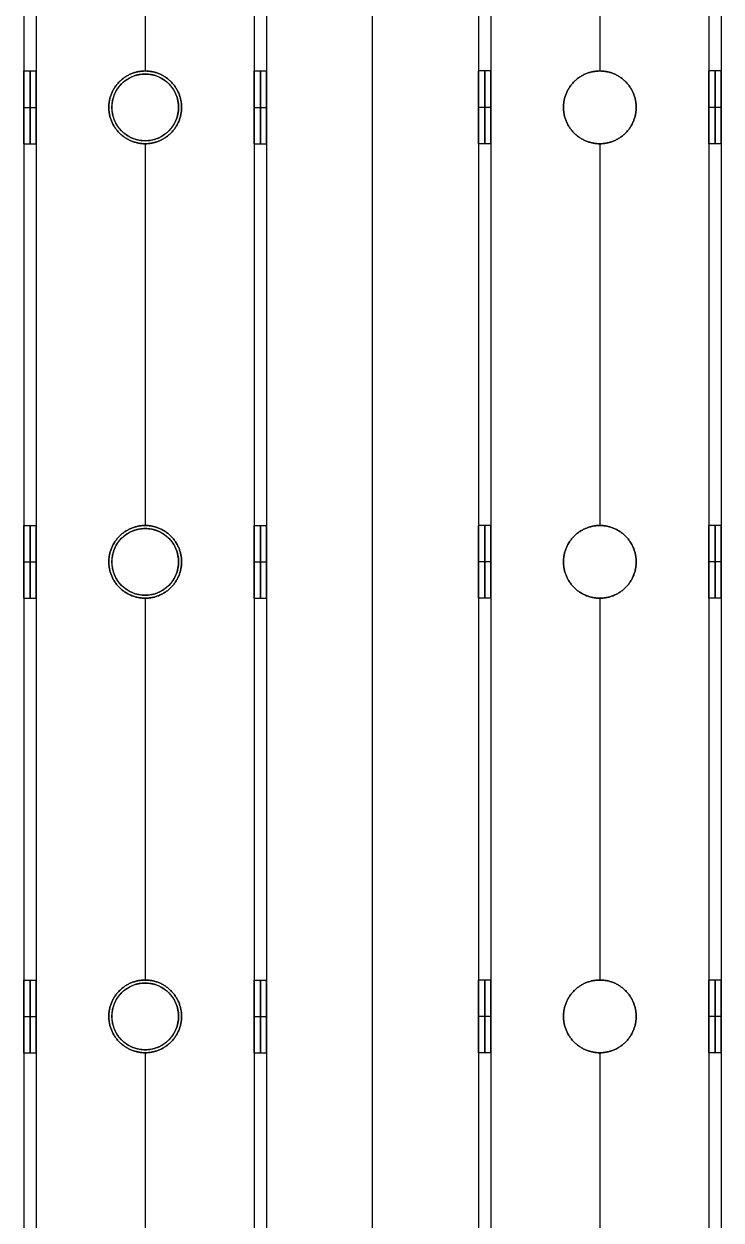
# Model space of a CAD drawing. Header units: millimetres. Extents: x -6529 to 809, y -8611 to 207.
# Drawn here: x 93.5 to 208.5, y -4274.3 to -4076.9 of the extents above; entities that cross this region are included whole.
import ezdxf

# ---------------------------------------------------------------- set-up
doc = ezdxf.new("R2010")
doc.units = ezdxf.units.MM
doc.header["$MEASUREMENT"] = 0
for name, color, linetype, true_color in [('gaten$11mm', 7, 'Continuous', 0xff6a35), ('platen', 7, 'Continuous', 0x007f00), ('staal', 5, 'Continuous', 0x0000ff)]:
    doc.layers.add(name, color=color, linetype=linetype, true_color=true_color)

# ---------------------------------------------------------------- blocks, each defined once
blk = doc.blocks.new('top plaat')
at = {"layer": 'platen'}
for p, q in [((658, -1276), (658, 40)), ((658, -1276, 18), (658, 40, 18)), ((620.5, -350), (620.5, -350, 18)), ((615, -355.5), (615, -355.5, 18)), ((626, -355.5), (626, -355.5, 18)), ((620.5, -361), (620.5, -361, 18)), ((620.5, -425), (620.5, -425, 18)), ((615, -430.5), (615, -430.5, 18)), ((626, -430.5), (626, -430.5, 18)), ((620.5, -436), (620.5, -436, 18)), ((620.5, -500), (620.5, -500, 18)), ((615, -505.5), (615, -505.5, 18)), ((626, -505.5), (626, -505.5, 18)), ((620.5, -511), (620.5, -511, 18))]:
    blk.add_line(p, q, dxfattribs=at)
for centre in [(620.5, -355.5, 9), (620.5, -430.5, 9), (620.5, -505.5, 9)]:
    blk.add_circle(centre, 5.5, dxfattribs=at)
for points in [[(626, -355.5), (626, -361), (620.5, -361), (615, -361), (615, -355.5), (615, -350), (620.5, -350), (626, -350), (626, -355.5)], [(626, -355.5, 18), (626, -361, 18), (620.5, -361, 18), (615, -361, 18), (615, -355.5, 18), (615, -350, 18), (620.5, -350, 18), (626, -350, 18), (626, -355.5, 18)], [(626, -430.5), (626, -436), (620.5, -436), (615, -436), (615, -430.5), (615, -425), (620.5, -425), (626, -425), (626, -430.5)], [(626, -430.5, 18), (626, -436, 18), (620.5, -436, 18), (615, -436, 18), (615, -430.5, 18), (615, -425, 18), (620.5, -425, 18), (626, -425, 18), (626, -430.5, 18)], [(626, -505.5), (626, -511), (620.5, -511), (615, -511), (615, -505.5), (615, -500), (620.5, -500), (626, -500), (626, -505.5)], [(626, -505.5, 18), (626, -511, 18), (620.5, -511, 18), (615, -511, 18), (615, -505.5, 18), (615, -500, 18), (620.5, -500, 18), (626, -500, 18), (626, -505.5, 18)]]:
    blk.add_rational_spline(points, [1, 0.707106781187, 1, 0.707106781187, 1, 0.707106781187, 1, 0.707106781187, 1], degree=2, knots=[-37.699112, -37.699112, -37.699112, -28.274334, -28.274334, -18.849556, -18.849556, -9.424778, -9.424778, 0, 0, 0], dxfattribs=at)
blk = doc.blocks.new('plaat base')
at = {"layer": 'platen'}
for p, q in [((658, -1200), (658, 0)), ((658, -1200, 18), (658, 0, 18))]:
    blk.add_line(p, q, dxfattribs=at)

msp = doc.modelspace()

# ---------------------------------------------------------------- linework, layer by layer
at = {"layer": 'gaten$11mm'}
for centre in [(113.53, -4090.71), (113.53, -4165.71), (113.53, -4240.71)]:
    msp.add_circle(centre, 5.5, dxfattribs=at)
at = {"layer": 'staal'}
for p, q in [((93.53, -4084.71, 20), (95.53, -4084.71, 20)), ((113.53, -4084.71, 2), (113.53, -4084.71)), ((113.53, -4084.71, 40), (113.53, -4084.71, 38)), ((131.53, -4084.71, 20), (133.53, -4084.71, 20)), ((170.53, -4084.71, 1296), (168.53, -4084.71, 1296)), ((188.53, -4084.71, 1278), (188.53, -4084.71, 1276)), ((188.53, -4084.71, 1316), (188.53, -4084.71, 1314)), ((208.53, -4084.71, 1296), (206.53, -4084.71, 1296)), ((93.53, -4090.71, 26), (95.53, -4090.71, 26)), ((93.53, -4090.71, 14), (95.53, -4090.71, 14)), ((107.53, -4090.71, 2), (107.53, -4090.71)), ((107.53, -4090.71, 40), (107.53, -4090.71, 38)), ((119.53, -4090.71, 2), (119.53, -4090.71)), ((119.53, -4090.71, 40), (119.53, -4090.71, 38)), ((131.53, -4090.71, 26), (133.53, -4090.71, 26)), ((131.53, -4090.71, 14), (133.53, -4090.71, 14)), ((170.53, -4090.71, 1302), (168.53, -4090.71, 1302)), ((170.53, -4090.71, 1290), (168.53, -4090.71, 1290)), ((182.53, -4090.71, 1278), (182.53, -4090.71, 1276)), ((182.53, -4090.71, 1316), (182.53, -4090.71, 1314)), ((194.53, -4090.71, 1278), (194.53, -4090.71, 1276)), ((194.53, -4090.71, 1316), (194.53, -4090.71, 1314)), ((208.53, -4090.71, 1302), (206.53, -4090.71, 1302)), ((208.53, -4090.71, 1290), (206.53, -4090.71, 1290)), ((93.53, -4096.71, 20), (95.53, -4096.71, 20)), ((113.53, -4096.71, 2), (113.53, -4096.71)), ((113.53, -4096.71, 40), (113.53, -4096.71, 38)), ((131.53, -4096.71, 20), (133.53, -4096.71, 20)), ((170.53, -4096.71, 1296), (168.53, -4096.71, 1296)), ((188.53, -4096.71, 1278), (188.53, -4096.71, 1276)), ((188.53, -4096.71, 1316), (188.53, -4096.71, 1314)), ((208.53, -4096.71, 1296), (206.53, -4096.71, 1296)), ((93.53, -4159.71, 20), (95.53, -4159.71, 20)), ((113.53, -4159.71, 2), (113.53, -4159.71)), ((113.53, -4159.71, 40), (113.53, -4159.71, 38)), ((131.53, -4159.71, 20), (133.53, -4159.71, 20)), ((170.53, -4159.71, 1296), (168.53, -4159.71, 1296)), ((188.53, -4159.71, 1278), (188.53, -4159.71, 1276)), ((188.53, -4159.71, 1316), (188.53, -4159.71, 1314)), ((208.53, -4159.71, 1296), (206.53, -4159.71, 1296)), ((93.53, -4165.71, 26), (95.53, -4165.71, 26)), ((93.53, -4165.71, 14), (95.53, -4165.71, 14)), ((107.53, -4165.71, 2), (107.53, -4165.71)), ((107.53, -4165.71, 40), (107.53, -4165.71, 38)), ((119.53, -4165.71, 2), (119.53, -4165.71)), ((119.53, -4165.71, 40), (119.53, -4165.71, 38)), ((131.53, -4165.71, 26), (133.53, -4165.71, 26)), ((131.53, -4165.71, 14), (133.53, -4165.71, 14)), ((170.53, -4165.71, 1302), (168.53, -4165.71, 1302)), ((170.53, -4165.71, 1290), (168.53, -4165.71, 1290)), ((182.53, -4165.71, 1278), (182.53, -4165.71, 1276)), ((182.53, -4165.71, 1316), (182.53, -4165.71, 1314)), ((194.53, -4165.71, 1278), (194.53, -4165.71, 1276)), ((194.53, -4165.71, 1316), (194.53, -4165.71, 1314)), ((208.53, -4165.71, 1302), (206.53, -4165.71, 1302)), ((208.53, -4165.71, 1290), (206.53, -4165.71, 1290)), ((93.53, -4171.71, 20), (95.53, -4171.71, 20)), ((113.53, -4171.71, 2), (113.53, -4171.71)), ((113.53, -4171.71, 40), (113.53, -4171.71, 38)), ((131.53, -4171.71, 20), (133.53, -4171.71, 20)), ((170.53, -4171.71, 1296), (168.53, -4171.71, 1296)), ((188.53, -4171.71, 1278), (188.53, -4171.71, 1276)), ((188.53, -4171.71, 1316), (188.53, -4171.71, 1314)), ((208.53, -4171.71, 1296), (206.53, -4171.71, 1296)), ((93.53, -4234.71, 20), (95.53, -4234.71, 20)), ((113.53, -4234.71, 2), (113.53, -4234.71)), ((113.53, -4234.71, 40), (113.53, -4234.71, 38)), ((131.53, -4234.71, 20), (133.53, -4234.71, 20)), ((170.53, -4234.71, 1296), (168.53, -4234.71, 1296)), ((188.53, -4234.71, 1278), (188.53, -4234.71, 1276)), ((188.53, -4234.71, 1316), (188.53, -4234.71, 1314)), ((208.53, -4234.71, 1296), (206.53, -4234.71, 1296)), ((93.53, -4240.71, 26), (95.53, -4240.71, 26)), ((93.53, -4240.71, 14), (95.53, -4240.71, 14)), ((107.53, -4240.71, 2), (107.53, -4240.71)), ((107.53, -4240.71, 40), (107.53, -4240.71, 38)), ((119.53, -4240.71, 2), (119.53, -4240.71)), ((119.53, -4240.71, 40), (119.53, -4240.71, 38)), ((131.53, -4240.71, 26), (133.53, -4240.71, 26)), ((131.53, -4240.71, 14), (133.53, -4240.71, 14)), ((170.53, -4240.71, 1302), (168.53, -4240.71, 1302)), ((170.53, -4240.71, 1290), (168.53, -4240.71, 1290)), ((182.53, -4240.71, 1278), (182.53, -4240.71, 1276)), ((182.53, -4240.71, 1316), (182.53, -4240.71, 1314)), ((194.53, -4240.71, 1278), (194.53, -4240.71, 1276)), ((194.53, -4240.71, 1316), (194.53, -4240.71, 1314)), ((208.53, -4240.71, 1302), (206.53, -4240.71, 1302)), ((208.53, -4240.71, 1290), (206.53, -4240.71, 1290)), ((93.53, -4246.71, 20), (95.53, -4246.71, 20)), ((113.53, -4246.71, 2), (113.53, -4246.71)), ((113.53, -4246.71, 40), (113.53, -4246.71, 38)), ((131.53, -4246.71, 20), (133.53, -4246.71, 20)), ((170.53, -4246.71, 1296), (168.53, -4246.71, 1296)), ((188.53, -4246.71, 1278), (188.53, -4246.71, 1276)), ((188.53, -4246.71, 1316), (188.53, -4246.71, 1314)), ((208.53, -4246.71, 1296), (206.53, -4246.71, 1296))]:
    msp.add_line(p, q, dxfattribs=at)
for points in [[(93.53, -3735.21), (93.53, -4052.96), (93.53, -4370.71)], [(93.53, -3735.21, 40), (93.53, -4052.96, 40), (93.53, -4370.71, 40)], [(95.53, -3735.21, 2), (95.53, -4052.96, 2), (95.53, -4370.71, 2)], [(95.53, -3735.21, 38), (95.53, -4052.96, 38), (95.53, -4370.71, 38)], [(131.53, -3735.21, 2), (131.53, -4052.96, 2), (131.53, -4370.71, 2)], [(131.53, -3735.21, 38), (131.53, -4052.96, 38), (131.53, -4370.71, 38)], [(133.53, -3735.21), (133.53, -4052.96), (133.53, -4370.71)], [(133.53, -3735.21, 40), (133.53, -4052.96, 40), (133.53, -4370.71, 40)], [(168.53, -3735.21, 1276), (168.53, -4052.96, 1276), (168.53, -4370.71, 1276)], [(168.53, -3735.21, 1316), (168.53, -4052.96, 1316), (168.53, -4370.71, 1316)], [(170.53, -3735.21, 1278), (170.53, -4052.96, 1278), (170.53, -4370.71, 1278)], [(170.53, -3735.21, 1314), (170.53, -4052.96, 1314), (170.53, -4370.71, 1314)], [(206.53, -3735.21, 1278), (206.53, -4052.96, 1278), (206.53, -4370.71, 1278)], [(206.53, -3735.21, 1314), (206.53, -4052.96, 1314), (206.53, -4370.71, 1314)], [(208.53, -3735.21, 1276), (208.53, -4052.96, 1276), (208.53, -4370.71, 1276)], [(208.53, -3735.21, 1316), (208.53, -4052.96, 1316), (208.53, -4370.71, 1316)], [(93.53, -4021.71, 20), (93.53, -4053.21, 20), (93.53, -4084.71, 20)], [(95.53, -4021.71, 20), (95.53, -4053.21, 20), (95.53, -4084.71, 20)], [(113.53, -4021.71), (113.53, -4053.21), (113.53, -4084.71)], [(113.53, -4021.71, 40), (113.53, -4053.21, 40), (113.53, -4084.71, 40)], [(113.53, -4021.71, 2), (113.53, -4053.21, 2), (113.53, -4084.71, 2)], [(113.53, -4021.71, 38), (113.53, -4053.21, 38), (113.53, -4084.71, 38)], [(131.53, -4021.71, 20), (131.53, -4053.21, 20), (131.53, -4084.71, 20)], [(133.53, -4021.71, 20), (133.53, -4053.21, 20), (133.53, -4084.71, 20)], [(168.53, -4021.71, 1296), (168.53, -4053.21, 1296), (168.53, -4084.71, 1296)], [(170.53, -4021.71, 1296), (170.53, -4053.21, 1296), (170.53, -4084.71, 1296)], [(188.53, -4021.71, 1276), (188.53, -4053.21, 1276), (188.53, -4084.71, 1276)], [(188.53, -4021.71, 1316), (188.53, -4053.21, 1316), (188.53, -4084.71, 1316)], [(188.53, -4021.71, 1278), (188.53, -4053.21, 1278), (188.53, -4084.71, 1278)], [(188.53, -4021.71, 1314), (188.53, -4053.21, 1314), (188.53, -4084.71, 1314)], [(206.53, -4021.71, 1296), (206.53, -4053.21, 1296), (206.53, -4084.71, 1296)], [(208.53, -4021.71, 1296), (208.53, -4053.21, 1296), (208.53, -4084.71, 1296)], [(93.53, -4096.71, 20), (93.53, -4128.21, 20), (93.53, -4159.71, 20)], [(95.53, -4096.71, 20), (95.53, -4128.21, 20), (95.53, -4159.71, 20)], [(113.53, -4096.71), (113.53, -4128.21), (113.53, -4159.71)], [(113.53, -4096.71, 40), (113.53, -4128.21, 40), (113.53, -4159.71, 40)], [(113.53, -4096.71, 2), (113.53, -4128.21, 2), (113.53, -4159.71, 2)], [(113.53, -4096.71, 38), (113.53, -4128.21, 38), (113.53, -4159.71, 38)], [(131.53, -4096.71, 20), (131.53, -4128.21, 20), (131.53, -4159.71, 20)], [(133.53, -4096.71, 20), (133.53, -4128.21, 20), (133.53, -4159.71, 20)], [(168.53, -4096.71, 1296), (168.53, -4128.21, 1296), (168.53, -4159.71, 1296)], [(170.53, -4096.71, 1296), (170.53, -4128.21, 1296), (170.53, -4159.71, 1296)], [(188.53, -4096.71, 1276), (188.53, -4128.21, 1276), (188.53, -4159.71, 1276)], [(188.53, -4096.71, 1316), (188.53, -4128.21, 1316), (188.53, -4159.71, 1316)], [(188.53, -4096.71, 1278), (188.53, -4128.21, 1278), (188.53, -4159.71, 1278)], [(188.53, -4096.71, 1314), (188.53, -4128.21, 1314), (188.53, -4159.71, 1314)], [(206.53, -4096.71, 1296), (206.53, -4128.21, 1296), (206.53, -4159.71, 1296)], [(208.53, -4096.71, 1296), (208.53, -4128.21, 1296), (208.53, -4159.71, 1296)], [(93.53, -4171.71, 20), (93.53, -4203.21, 20), (93.53, -4234.71, 20)], [(95.53, -4171.71, 20), (95.53, -4203.21, 20), (95.53, -4234.71, 20)], [(113.53, -4171.71), (113.53, -4203.21), (113.53, -4234.71)], [(113.53, -4171.71, 40), (113.53, -4203.21, 40), (113.53, -4234.71, 40)], [(113.53, -4171.71, 2), (113.53, -4203.21, 2), (113.53, -4234.71, 2)], [(113.53, -4171.71, 38), (113.53, -4203.21, 38), (113.53, -4234.71, 38)], [(131.53, -4171.71, 20), (131.53, -4203.21, 20), (131.53, -4234.71, 20)], [(133.53, -4171.71, 20), (133.53, -4203.21, 20), (133.53, -4234.71, 20)], [(168.53, -4171.71, 1296), (168.53, -4203.21, 1296), (168.53, -4234.71, 1296)], [(170.53, -4171.71, 1296), (170.53, -4203.21, 1296), (170.53, -4234.71, 1296)], [(188.53, -4171.71, 1276), (188.53, -4203.21, 1276), (188.53, -4234.71, 1276)], [(188.53, -4171.71, 1316), (188.53, -4203.21, 1316), (188.53, -4234.71, 1316)], [(188.53, -4171.71, 1278), (188.53, -4203.21, 1278), (188.53, -4234.71, 1278)], [(188.53, -4171.71, 1314), (188.53, -4203.21, 1314), (188.53, -4234.71, 1314)], [(206.53, -4171.71, 1296), (206.53, -4203.21, 1296), (206.53, -4234.71, 1296)], [(208.53, -4171.71, 1296), (208.53, -4203.21, 1296), (208.53, -4234.71, 1296)], [(93.53, -4246.71, 20), (93.53, -4278.21, 20), (93.53, -4309.71, 20)], [(95.53, -4246.71, 20), (95.53, -4278.21, 20), (95.53, -4309.71, 20)], [(113.53, -4246.71), (113.53, -4278.21), (113.53, -4309.71)], [(113.53, -4246.71, 40), (113.53, -4278.21, 40), (113.53, -4309.71, 40)], [(113.53, -4246.71, 2), (113.53, -4278.21, 2), (113.53, -4309.71, 2)], [(113.53, -4246.71, 38), (113.53, -4278.21, 38), (113.53, -4309.71, 38)], [(131.53, -4246.71, 20), (131.53, -4278.21, 20), (131.53, -4309.71, 20)], [(133.53, -4246.71, 20), (133.53, -4278.21, 20), (133.53, -4309.71, 20)], [(168.53, -4246.71, 1296), (168.53, -4278.21, 1296), (168.53, -4309.71, 1296)], [(170.53, -4246.71, 1296), (170.53, -4278.21, 1296), (170.53, -4309.71, 1296)], [(188.53, -4246.71, 1276), (188.53, -4278.21, 1276), (188.53, -4309.71, 1276)], [(188.53, -4246.71, 1316), (188.53, -4278.21, 1316), (188.53, -4309.71, 1316)], [(188.53, -4246.71, 1278), (188.53, -4278.21, 1278), (188.53, -4309.71, 1278)], [(188.53, -4246.71, 1314), (188.53, -4278.21, 1314), (188.53, -4309.71, 1314)], [(206.53, -4246.71, 1296), (206.53, -4278.21, 1296), (206.53, -4309.71, 1296)], [(208.53, -4246.71, 1296), (208.53, -4278.21, 1296), (208.53, -4309.71, 1296)]]:
    msp.add_open_spline(points, degree=2, dxfattribs=at)
for points, weights, knots in [([(93.53, -4090.71, 26), (93.53, -4096.71, 26), (93.53, -4096.71, 20), (93.53, -4096.71, 14), (93.53, -4090.71, 14), (93.53, -4084.71, 14), (93.53, -4084.71, 20), (93.53, -4084.71, 26), (93.53, -4090.71, 26)], [1, 0.707106781187, 1, 0.707106781187, 1, 0.707106781187, 1, 0.707106781187, 1], [0, 0, 0, 7.853982, 7.853982, 15.707963, 15.707963, 23.561945, 23.561945, 31.415927, 31.415927, 31.415927]), ([(94.53, -4090.71, 26), (94.53, -4096.71, 26), (94.53, -4096.71, 20), (94.53, -4096.71, 14), (94.53, -4090.71, 14), (94.53, -4084.71, 14), (94.53, -4084.71, 20), (94.53, -4084.71, 26), (94.53, -4090.71, 26)], [1, 0.707106781187, 1, 0.707106781187, 1, 0.707106781187, 1, 0.707106781187, 1], [0, 0, 0, 7.853982, 7.853982, 15.707963, 15.707963, 23.561945, 23.561945, 31.415927, 31.415927, 31.415927]), ([(95.53, -4090.71, 26), (95.53, -4084.71, 26), (95.53, -4084.71, 20), (95.53, -4084.71, 14), (95.53, -4090.71, 14), (95.53, -4096.71, 14), (95.53, -4096.71, 20), (95.53, -4096.71, 26), (95.53, -4090.71, 26)], [1, 0.707106781187, 1, 0.707106781187, 1, 0.707106781187, 1, 0.707106851018, 0.999999860338], [-31.415927, -31.415927, -31.415927, -23.561944, -23.561944, -15.707962, -15.707962, -7.85398, -7.85398, 0, 0, 0]), ([(119.53, -4090.71), (119.53, -4084.71), (113.53, -4084.71), (107.53, -4084.71), (107.53, -4090.71), (107.53, -4096.71), (113.53, -4096.71), (119.53, -4096.71), (119.53, -4090.71)], [1, 0.707106781187, 1, 0.707106781187, 1, 0.707106781187, 1, 0.707106781187, 1], [-31.415927, -31.415927, -31.415927, -23.561945, -23.561945, -15.707963, -15.707963, -7.853982, -7.853982, 0, 0, 0]), ([(119.53, -4090.71, 40), (119.53, -4096.71, 40), (113.53, -4096.71, 40), (107.53, -4096.71, 40), (107.53, -4090.71, 40), (107.53, -4084.71, 40), (113.53, -4084.71, 40), (119.53, -4084.71, 40), (119.53, -4090.71, 40)], [1, 0.707106781187, 1, 0.707106781187, 1, 0.707106781187, 1, 0.707106781187, 1], [0, 0, 0, 7.853982, 7.853982, 15.707963, 15.707963, 23.561945, 23.561945, 31.415927, 31.415927, 31.415927]), ([(119.53, -4090.71, 2), (119.53, -4096.71, 2), (113.53, -4096.71, 2), (107.53, -4096.71, 2), (107.53, -4090.71, 2), (107.53, -4084.71, 2), (113.53, -4084.71, 2), (119.53, -4084.71, 2), (119.53, -4090.71, 2)], [1, 0.707106781187, 1, 0.707106781187, 1, 0.707106781187, 1, 0.707106781187, 1], [0, 0, 0, 7.853982, 7.853982, 15.707963, 15.707963, 23.561945, 23.561945, 31.415927, 31.415927, 31.415927]), ([(119.53, -4090.71, 38), (119.53, -4084.71, 38), (113.53, -4084.71, 38), (107.53, -4084.71, 38), (107.53, -4090.71, 38), (107.53, -4096.71, 38), (113.53, -4096.71, 38), (119.53, -4096.71, 38), (119.53, -4090.71, 38)], [1, 0.707106781187, 1, 0.707106781187, 1, 0.707106781187, 1, 0.707106781187, 1], [-31.415927, -31.415927, -31.415927, -23.561945, -23.561945, -15.707963, -15.707963, -7.853982, -7.853982, 0, 0, 0]), ([(119.53, -4090.71, 1), (119.53, -4096.71, 1), (113.53, -4096.71, 1), (107.53, -4096.71, 1), (107.53, -4090.71, 1), (107.53, -4084.71, 1), (113.53, -4084.71, 1), (119.53, -4084.71, 1), (119.53, -4090.71, 1)], [1, 0.707106781187, 1, 0.707106781187, 1, 0.707106781187, 1, 0.707106781187, 1], [0, 0, 0, 7.853982, 7.853982, 15.707963, 15.707963, 23.561945, 23.561945, 31.415927, 31.415927, 31.415927]), ([(119.53, -4090.71, 39), (119.53, -4096.71, 39), (113.53, -4096.71, 39), (107.53, -4096.71, 39), (107.53, -4090.71, 39), (107.53, -4084.71, 39), (113.53, -4084.71, 39), (119.53, -4084.71, 39), (119.53, -4090.71, 39)], [1, 0.707106781187, 1, 0.707106781187, 1, 0.707106781187, 1, 0.707106781187, 1], [0, 0, 0, 7.853982, 7.853982, 15.707963, 15.707963, 23.561945, 23.561945, 31.415927, 31.415927, 31.415927]), ([(131.53, -4090.71, 26), (131.53, -4096.71, 26), (131.53, -4096.71, 20), (131.53, -4096.71, 14), (131.53, -4090.71, 14), (131.53, -4084.71, 14), (131.53, -4084.71, 20), (131.53, -4084.71, 26), (131.53, -4090.71, 26)], [1, 0.707106781187, 1, 0.707106781187, 1, 0.707106781187, 1, 0.707106781187, 1], [0, 0, 0, 7.853982, 7.853982, 15.707963, 15.707963, 23.561945, 23.561945, 31.415927, 31.415927, 31.415927]), ([(132.53, -4090.71, 26), (132.53, -4096.71, 26), (132.53, -4096.71, 20), (132.53, -4096.71, 14), (132.53, -4090.71, 14), (132.53, -4084.71, 14), (132.53, -4084.71, 20), (132.53, -4084.71, 26), (132.53, -4090.71, 26)], [1, 0.707106781187, 1, 0.707106781187, 1, 0.707106781187, 1, 0.707106781187, 1], [0, 0, 0, 7.853982, 7.853982, 15.707963, 15.707963, 23.561945, 23.561945, 31.415927, 31.415927, 31.415927]), ([(133.53, -4090.71, 26), (133.53, -4084.71, 26), (133.53, -4084.71, 20), (133.53, -4084.71, 14), (133.53, -4090.71, 14), (133.53, -4096.71, 14), (133.53, -4096.71, 20), (133.53, -4096.71, 26), (133.53, -4090.71, 26)], [1, 0.707106781187, 1, 0.707106781187, 1, 0.707106781187, 1, 0.707106781187, 1], [-31.415927, -31.415927, -31.415927, -23.561945, -23.561945, -15.707963, -15.707963, -7.853982, -7.853982, 0, 0, 0]), ([(168.53, -4090.71, 1302), (168.53, -4084.71, 1302), (168.53, -4084.71, 1296), (168.53, -4084.71, 1290), (168.53, -4090.71, 1290), (168.53, -4096.71, 1290), (168.53, -4096.71, 1296), (168.53, -4096.71, 1302), (168.53, -4090.71, 1302)], [1, 0.707106781187, 1, 0.707106781187, 1, 0.707106781187, 1, 0.707106781187, 1], [-31.415927, -31.415927, -31.415927, -23.561945, -23.561945, -15.707963, -15.707963, -7.853982, -7.853982, 0, 0, 0]), ([(169.53, -4090.71, 1302), (169.53, -4096.71, 1302), (169.53, -4096.71, 1296), (169.53, -4096.71, 1290), (169.53, -4090.71, 1290), (169.53, -4084.71, 1290), (169.53, -4084.71, 1296), (169.53, -4084.71, 1302), (169.53, -4090.71, 1302)], [1, 0.707106781187, 1, 0.707106781187, 1, 0.707106781187, 1, 0.707106781187, 1], [0, 0, 0, 7.853982, 7.853982, 15.707963, 15.707963, 23.561945, 23.561945, 31.415927, 31.415927, 31.415927]), ([(170.53, -4090.71, 1302), (170.53, -4096.71, 1302), (170.53, -4096.71, 1296), (170.53, -4096.71, 1290), (170.53, -4090.71, 1290), (170.53, -4084.71, 1290), (170.53, -4084.71, 1296), (170.53, -4084.71, 1302), (170.53, -4090.71, 1302)], [1, 0.707106781187, 1, 0.707106781187, 1, 0.707106781187, 1, 0.707106781187, 1], [0, 0, 0, 7.853982, 7.853982, 15.707963, 15.707963, 23.561945, 23.561945, 31.415927, 31.415927, 31.415927]), ([(182.53, -4090.71, 1276), (182.53, -4084.71, 1276), (188.53, -4084.71, 1276), (194.53, -4084.71, 1276), (194.53, -4090.71, 1276), (194.53, -4096.71, 1276), (188.53, -4096.71, 1276), (182.53, -4096.71, 1276), (182.53, -4090.71, 1276)], [1, 0.707106781187, 1, 0.707106781187, 1, 0.707106781187, 1, 0.707106781187, 1], [-31.415927, -31.415927, -31.415927, -23.561945, -23.561945, -15.707963, -15.707963, -7.853982, -7.853982, 0, 0, 0]), ([(182.53, -4090.71, 1316), (182.53, -4096.71, 1316), (188.53, -4096.71, 1316), (194.53, -4096.71, 1316), (194.53, -4090.71, 1316), (194.53, -4084.71, 1316), (188.53, -4084.71, 1316), (182.53, -4084.71, 1316), (182.53, -4090.71, 1316)], [1, 0.707106781187, 1, 0.707106781187, 1, 0.707106781187, 1, 0.707106781187, 1], [0, 0, 0, 7.853982, 7.853982, 15.707963, 15.707963, 23.561945, 23.561945, 31.415927, 31.415927, 31.415927]), ([(182.53, -4090.71, 1278), (182.53, -4096.71, 1278), (188.53, -4096.71, 1278), (194.53, -4096.71, 1278), (194.53, -4090.71, 1278), (194.53, -4084.71, 1278), (188.53, -4084.71, 1278), (182.53, -4084.71, 1278), (182.53, -4090.71, 1278)], [1, 0.707106781187, 1, 0.707106781187, 1, 0.707106781187, 1, 0.707106781187, 1], [0, 0, 0, 7.853982, 7.853982, 15.707963, 15.707963, 23.561945, 23.561945, 31.415927, 31.415927, 31.415927]), ([(182.53, -4090.71, 1314), (182.53, -4084.71, 1314), (188.53, -4084.71, 1314), (194.53, -4084.71, 1314), (194.53, -4090.71, 1314), (194.53, -4096.71, 1314), (188.53, -4096.71, 1314), (182.53, -4096.71, 1314), (182.53, -4090.71, 1314)], [1, 0.707106781187, 1, 0.707106781187, 1, 0.707106781187, 1, 0.707106781187, 1], [-31.415927, -31.415927, -31.415927, -23.561945, -23.561945, -15.707963, -15.707963, -7.853982, -7.853982, 0, 0, 0]), ([(182.53, -4090.71, 1277), (182.53, -4096.71, 1277), (188.53, -4096.71, 1277), (194.53, -4096.71, 1277), (194.53, -4090.71, 1277), (194.53, -4084.71, 1277), (188.53, -4084.71, 1277), (182.53, -4084.71, 1277), (182.53, -4090.71, 1277)], [1, 0.707106781187, 1, 0.707106781187, 1, 0.707106781187, 1, 0.707106781187, 1], [0, 0, 0, 7.853982, 7.853982, 15.707963, 15.707963, 23.561945, 23.561945, 31.415927, 31.415927, 31.415927]), ([(182.53, -4090.71, 1315), (182.53, -4096.71, 1315), (188.53, -4096.71, 1315), (194.53, -4096.71, 1315), (194.53, -4090.71, 1315), (194.53, -4084.71, 1315), (188.53, -4084.71, 1315), (182.53, -4084.71, 1315), (182.53, -4090.71, 1315)], [1, 0.707106781187, 1, 0.707106781187, 1, 0.707106781187, 1, 0.707106781187, 1], [0, 0, 0, 7.853982, 7.853982, 15.707963, 15.707963, 23.561945, 23.561945, 31.415927, 31.415927, 31.415927]), ([(206.53, -4090.71, 1302), (206.53, -4084.71, 1302), (206.53, -4084.71, 1296), (206.53, -4084.71, 1290), (206.53, -4090.71, 1290), (206.53, -4096.71, 1290), (206.53, -4096.71, 1296), (206.53, -4096.71, 1302), (206.53, -4090.71, 1302)], [1, 0.707106781187, 1, 0.707106781187, 1, 0.707106781187, 1, 0.707106851018, 0.999999860338], [-31.415927, -31.415927, -31.415927, -23.561944, -23.561944, -15.707962, -15.707962, -7.85398, -7.85398, 0, 0, 0]), ([(207.53, -4090.71, 1302), (207.53, -4096.71, 1302), (207.53, -4096.71, 1296), (207.53, -4096.71, 1290), (207.53, -4090.71, 1290), (207.53, -4084.71, 1290), (207.53, -4084.71, 1296), (207.53, -4084.71, 1302), (207.53, -4090.71, 1302)], [1, 0.707106781187, 1, 0.707106781187, 1, 0.707106781187, 1, 0.707106781187, 1], [0, 0, 0, 7.853982, 7.853982, 15.707963, 15.707963, 23.561945, 23.561945, 31.415927, 31.415927, 31.415927]), ([(208.53, -4090.71, 1302), (208.53, -4096.71, 1302), (208.53, -4096.71, 1296), (208.53, -4096.71, 1290), (208.53, -4090.71, 1290), (208.53, -4084.71, 1290), (208.53, -4084.71, 1296), (208.53, -4084.71, 1302), (208.53, -4090.71, 1302)], [1, 0.707106781187, 1, 0.707106781187, 1, 0.707106781187, 1, 0.707106781187, 1], [0, 0, 0, 7.853982, 7.853982, 15.707963, 15.707963, 23.561945, 23.561945, 31.415927, 31.415927, 31.415927]), ([(93.53, -4165.71, 26), (93.53, -4171.71, 26), (93.53, -4171.71, 20), (93.53, -4171.71, 14), (93.53, -4165.71, 14), (93.53, -4159.71, 14), (93.53, -4159.71, 20), (93.53, -4159.71, 26), (93.53, -4165.71, 26)], [1, 0.707106781187, 1, 0.707106781187, 1, 0.707106781187, 1, 0.707106781187, 1], [0, 0, 0, 7.853982, 7.853982, 15.707963, 15.707963, 23.561945, 23.561945, 31.415927, 31.415927, 31.415927]), ([(94.53, -4165.71, 26), (94.53, -4171.71, 26), (94.53, -4171.71, 20), (94.53, -4171.71, 14), (94.53, -4165.71, 14), (94.53, -4159.71, 14), (94.53, -4159.71, 20), (94.53, -4159.71, 26), (94.53, -4165.71, 26)], [1, 0.707106781187, 1, 0.707106781187, 1, 0.707106781187, 1, 0.707106781187, 1], [0, 0, 0, 7.853982, 7.853982, 15.707963, 15.707963, 23.561945, 23.561945, 31.415927, 31.415927, 31.415927]), ([(95.53, -4165.71, 26), (95.53, -4159.71, 26), (95.53, -4159.71, 20), (95.53, -4159.71, 14), (95.53, -4165.71, 14), (95.53, -4171.71, 14), (95.53, -4171.71, 20), (95.53, -4171.71, 26), (95.53, -4165.71, 26)], [1, 0.707106781187, 1, 0.707106781187, 1, 0.707106781187, 1, 0.707106851018, 0.999999860338], [-31.415927, -31.415927, -31.415927, -23.561944, -23.561944, -15.707962, -15.707962, -7.85398, -7.85398, 0, 0, 0]), ([(119.53, -4165.71), (119.53, -4159.71), (113.53, -4159.71), (107.53, -4159.71), (107.53, -4165.71), (107.53, -4171.71), (113.53, -4171.71), (119.53, -4171.71), (119.53, -4165.71)], [1, 0.707106781187, 1, 0.707106781187, 1, 0.707106781187, 1, 0.707106781187, 1], [-31.415927, -31.415927, -31.415927, -23.561945, -23.561945, -15.707963, -15.707963, -7.853982, -7.853982, 0, 0, 0]), ([(119.53, -4165.71, 40), (119.53, -4171.71, 40), (113.53, -4171.71, 40), (107.53, -4171.71, 40), (107.53, -4165.71, 40), (107.53, -4159.71, 40), (113.53, -4159.71, 40), (119.53, -4159.71, 40), (119.53, -4165.71, 40)], [1, 0.707106781187, 1, 0.707106781187, 1, 0.707106781187, 1, 0.707106781187, 1], [0, 0, 0, 7.853982, 7.853982, 15.707963, 15.707963, 23.561945, 23.561945, 31.415927, 31.415927, 31.415927]), ([(119.53, -4165.71, 2), (119.53, -4171.71, 2), (113.53, -4171.71, 2), (107.53, -4171.71, 2), (107.53, -4165.71, 2), (107.53, -4159.71, 2), (113.53, -4159.71, 2), (119.53, -4159.71, 2), (119.53, -4165.71, 2)], [1, 0.707106781187, 1, 0.707106781187, 1, 0.707106781187, 1, 0.707106781187, 1], [0, 0, 0, 7.853982, 7.853982, 15.707963, 15.707963, 23.561945, 23.561945, 31.415927, 31.415927, 31.415927]), ([(119.53, -4165.71, 38), (119.53, -4159.71, 38), (113.53, -4159.71, 38), (107.53, -4159.71, 38), (107.53, -4165.71, 38), (107.53, -4171.71, 38), (113.53, -4171.71, 38), (119.53, -4171.71, 38), (119.53, -4165.71, 38)], [1, 0.707106781187, 1, 0.707106781187, 1, 0.707106781187, 1, 0.707106781187, 1], [-31.415927, -31.415927, -31.415927, -23.561945, -23.561945, -15.707963, -15.707963, -7.853982, -7.853982, 0, 0, 0]), ([(119.53, -4165.71, 1), (119.53, -4171.71, 1), (113.53, -4171.71, 1), (107.53, -4171.71, 1), (107.53, -4165.71, 1), (107.53, -4159.71, 1), (113.53, -4159.71, 1), (119.53, -4159.71, 1), (119.53, -4165.71, 1)], [1, 0.707106781187, 1, 0.707106781187, 1, 0.707106781187, 1, 0.707106781187, 1], [0, 0, 0, 7.853982, 7.853982, 15.707963, 15.707963, 23.561945, 23.561945, 31.415927, 31.415927, 31.415927]), ([(119.53, -4165.71, 39), (119.53, -4171.71, 39), (113.53, -4171.71, 39), (107.53, -4171.71, 39), (107.53, -4165.71, 39), (107.53, -4159.71, 39), (113.53, -4159.71, 39), (119.53, -4159.71, 39), (119.53, -4165.71, 39)], [1, 0.707106781187, 1, 0.707106781187, 1, 0.707106781187, 1, 0.707106781187, 1], [0, 0, 0, 7.853982, 7.853982, 15.707963, 15.707963, 23.561945, 23.561945, 31.415927, 31.415927, 31.415927]), ([(131.53, -4165.71, 26), (131.53, -4171.71, 26), (131.53, -4171.71, 20), (131.53, -4171.71, 14), (131.53, -4165.71, 14), (131.53, -4159.71, 14), (131.53, -4159.71, 20), (131.53, -4159.71, 26), (131.53, -4165.71, 26)], [0.999999860338, 0.707106851018, 1, 0.707106781187, 1, 0.707106781187, 1, 0.707106851018, 0.999999860338], [0, 0, 0, 7.853981, 7.853981, 15.707963, 15.707963, 23.561946, 23.561946, 31.415927, 31.415927, 31.415927]), ([(132.53, -4165.71, 26), (132.53, -4171.71, 26), (132.53, -4171.71, 20), (132.53, -4171.71, 14), (132.53, -4165.71, 14), (132.53, -4159.71, 14), (132.53, -4159.71, 20), (132.53, -4159.71, 26), (132.53, -4165.71, 26)], [1, 0.707106781187, 1, 0.707106781187, 1, 0.707106781187, 1, 0.707106781187, 1], [0, 0, 0, 7.853982, 7.853982, 15.707963, 15.707963, 23.561945, 23.561945, 31.415927, 31.415927, 31.415927]), ([(133.53, -4165.71, 26), (133.53, -4159.71, 26), (133.53, -4159.71, 20), (133.53, -4159.71, 14), (133.53, -4165.71, 14), (133.53, -4171.71, 14), (133.53, -4171.71, 20), (133.53, -4171.71, 26), (133.53, -4165.71, 26)], [1, 0.707106781187, 1, 0.707106781187, 1, 0.707106781187, 1, 0.707106781187, 1], [-31.415927, -31.415927, -31.415927, -23.561945, -23.561945, -15.707963, -15.707963, -7.853982, -7.853982, 0, 0, 0]), ([(168.53, -4165.71, 1302), (168.53, -4159.71, 1302), (168.53, -4159.71, 1296), (168.53, -4159.71, 1290), (168.53, -4165.71, 1290), (168.53, -4171.71, 1290), (168.53, -4171.71, 1296), (168.53, -4171.71, 1302), (168.53, -4165.71, 1302)], [1, 0.707106781187, 1, 0.707106781187, 1, 0.707106781187, 1, 0.707106781187, 1], [-31.415927, -31.415927, -31.415927, -23.561945, -23.561945, -15.707963, -15.707963, -7.853982, -7.853982, 0, 0, 0]), ([(169.53, -4165.71, 1302), (169.53, -4171.71, 1302), (169.53, -4171.71, 1296), (169.53, -4171.71, 1290), (169.53, -4165.71, 1290), (169.53, -4159.71, 1290), (169.53, -4159.71, 1296), (169.53, -4159.71, 1302), (169.53, -4165.71, 1302)], [1, 0.707106781187, 1, 0.707106781187, 1, 0.707106781187, 1, 0.707106781187, 1], [0, 0, 0, 7.853982, 7.853982, 15.707963, 15.707963, 23.561945, 23.561945, 31.415927, 31.415927, 31.415927]), ([(170.53, -4165.71, 1302), (170.53, -4171.71, 1302), (170.53, -4171.71, 1296), (170.53, -4171.71, 1290), (170.53, -4165.71, 1290), (170.53, -4159.71, 1290), (170.53, -4159.71, 1296), (170.53, -4159.71, 1302), (170.53, -4165.71, 1302)], [0.999999860338, 0.707106851018, 1, 0.707106781187, 1, 0.707106781187, 1, 0.707106851018, 0.999999860338], [0, 0, 0, 7.853981, 7.853981, 15.707963, 15.707963, 23.561946, 23.561946, 31.415927, 31.415927, 31.415927]), ([(182.53, -4165.71, 1276), (182.53, -4159.71, 1276), (188.53, -4159.71, 1276), (194.53, -4159.71, 1276), (194.53, -4165.71, 1276), (194.53, -4171.71, 1276), (188.53, -4171.71, 1276), (182.53, -4171.71, 1276), (182.53, -4165.71, 1276)], [1, 0.707106781187, 1, 0.707106781187, 1, 0.707106781187, 1, 0.707106781187, 1], [-31.415927, -31.415927, -31.415927, -23.561945, -23.561945, -15.707963, -15.707963, -7.853982, -7.853982, 0, 0, 0]), ([(182.53, -4165.71, 1316), (182.53, -4171.71, 1316), (188.53, -4171.71, 1316), (194.53, -4171.71, 1316), (194.53, -4165.71, 1316), (194.53, -4159.71, 1316), (188.53, -4159.71, 1316), (182.53, -4159.71, 1316), (182.53, -4165.71, 1316)], [1, 0.707106781187, 1, 0.707106781187, 1, 0.707106781187, 1, 0.707106781187, 1], [0, 0, 0, 7.853982, 7.853982, 15.707963, 15.707963, 23.561945, 23.561945, 31.415927, 31.415927, 31.415927]), ([(182.53, -4165.71, 1278), (182.53, -4171.71, 1278), (188.53, -4171.71, 1278), (194.53, -4171.71, 1278), (194.53, -4165.71, 1278), (194.53, -4159.71, 1278), (188.53, -4159.71, 1278), (182.53, -4159.71, 1278), (182.53, -4165.71, 1278)], [1, 0.707106781187, 1, 0.707106781187, 1, 0.707106781187, 1, 0.707106781187, 1], [0, 0, 0, 7.853982, 7.853982, 15.707963, 15.707963, 23.561945, 23.561945, 31.415927, 31.415927, 31.415927]), ([(182.53, -4165.71, 1314), (182.53, -4159.71, 1314), (188.53, -4159.71, 1314), (194.53, -4159.71, 1314), (194.53, -4165.71, 1314), (194.53, -4171.71, 1314), (188.53, -4171.71, 1314), (182.53, -4171.71, 1314), (182.53, -4165.71, 1314)], [1, 0.707106781187, 1, 0.707106781187, 1, 0.707106781187, 1, 0.707106781187, 1], [-31.415927, -31.415927, -31.415927, -23.561945, -23.561945, -15.707963, -15.707963, -7.853982, -7.853982, 0, 0, 0]), ([(182.53, -4165.71, 1277), (182.53, -4171.71, 1277), (188.53, -4171.71, 1277), (194.53, -4171.71, 1277), (194.53, -4165.71, 1277), (194.53, -4159.71, 1277), (188.53, -4159.71, 1277), (182.53, -4159.71, 1277), (182.53, -4165.71, 1277)], [1, 0.707106781187, 1, 0.707106781187, 1, 0.707106781187, 1, 0.707106781187, 1], [0, 0, 0, 7.853982, 7.853982, 15.707963, 15.707963, 23.561945, 23.561945, 31.415927, 31.415927, 31.415927]), ([(182.53, -4165.71, 1315), (182.53, -4171.71, 1315), (188.53, -4171.71, 1315), (194.53, -4171.71, 1315), (194.53, -4165.71, 1315), (194.53, -4159.71, 1315), (188.53, -4159.71, 1315), (182.53, -4159.71, 1315), (182.53, -4165.71, 1315)], [1, 0.707106781187, 1, 0.707106781187, 1, 0.707106781187, 1, 0.707106781187, 1], [0, 0, 0, 7.853982, 7.853982, 15.707963, 15.707963, 23.561945, 23.561945, 31.415927, 31.415927, 31.415927]), ([(206.53, -4165.71, 1302), (206.53, -4159.71, 1302), (206.53, -4159.71, 1296), (206.53, -4159.71, 1290), (206.53, -4165.71, 1290), (206.53, -4171.71, 1290), (206.53, -4171.71, 1296), (206.53, -4171.71, 1302), (206.53, -4165.71, 1302)], [1, 0.707106781187, 1, 0.707106781187, 1, 0.707106781187, 1, 0.707106851018, 0.999999860338], [-31.415927, -31.415927, -31.415927, -23.561944, -23.561944, -15.707962, -15.707962, -7.85398, -7.85398, 0, 0, 0]), ([(207.53, -4165.71, 1302), (207.53, -4171.71, 1302), (207.53, -4171.71, 1296), (207.53, -4171.71, 1290), (207.53, -4165.71, 1290), (207.53, -4159.71, 1290), (207.53, -4159.71, 1296), (207.53, -4159.71, 1302), (207.53, -4165.71, 1302)], [1, 0.707106781187, 1, 0.707106781187, 1, 0.707106781187, 1, 0.707106781187, 1], [0, 0, 0, 7.853982, 7.853982, 15.707963, 15.707963, 23.561945, 23.561945, 31.415927, 31.415927, 31.415927]), ([(208.53, -4165.71, 1302), (208.53, -4171.71, 1302), (208.53, -4171.71, 1296), (208.53, -4171.71, 1290), (208.53, -4165.71, 1290), (208.53, -4159.71, 1290), (208.53, -4159.71, 1296), (208.53, -4159.71, 1302), (208.53, -4165.71, 1302)], [1, 0.707106781187, 1, 0.707106781187, 1, 0.707106781187, 1, 0.707106781187, 1], [0, 0, 0, 7.853982, 7.853982, 15.707963, 15.707963, 23.561945, 23.561945, 31.415927, 31.415927, 31.415927]), ([(93.53, -4240.71, 26), (93.53, -4246.71, 26), (93.53, -4246.71, 20), (93.53, -4246.71, 14), (93.53, -4240.71, 14), (93.53, -4234.71, 14), (93.53, -4234.71, 20), (93.53, -4234.71, 26), (93.53, -4240.71, 26)], [1, 0.707106781187, 1, 0.707106781187, 1, 0.707106781187, 1, 0.707106781187, 1], [0, 0, 0, 7.853982, 7.853982, 15.707963, 15.707963, 23.561945, 23.561945, 31.415927, 31.415927, 31.415927]), ([(94.53, -4240.71, 26), (94.53, -4246.71, 26), (94.53, -4246.71, 20), (94.53, -4246.71, 14), (94.53, -4240.71, 14), (94.53, -4234.71, 14), (94.53, -4234.71, 20), (94.53, -4234.71, 26), (94.53, -4240.71, 26)], [1, 0.707106781187, 1, 0.707106781187, 1, 0.707106781187, 1, 0.707106781187, 1], [0, 0, 0, 7.853982, 7.853982, 15.707963, 15.707963, 23.561945, 23.561945, 31.415927, 31.415927, 31.415927]), ([(95.53, -4240.71, 26), (95.53, -4234.71, 26), (95.53, -4234.71, 20), (95.53, -4234.71, 14), (95.53, -4240.71, 14), (95.53, -4246.71, 14), (95.53, -4246.71, 20), (95.53, -4246.71, 26), (95.53, -4240.71, 26)], [1, 0.707106781187, 1, 0.707106781187, 1, 0.707106781187, 1, 0.707106781187, 1], [-31.415927, -31.415927, -31.415927, -23.561945, -23.561945, -15.707963, -15.707963, -7.853982, -7.853982, 0, 0, 0]), ([(119.53, -4240.71), (119.53, -4234.71), (113.53, -4234.71), (107.53, -4234.71), (107.53, -4240.71), (107.53, -4246.71), (113.53, -4246.71), (119.53, -4246.71), (119.53, -4240.71)], [1, 0.707106781187, 1, 0.707106781187, 1, 0.707106781187, 1, 0.707106781187, 1], [-31.415927, -31.415927, -31.415927, -23.561945, -23.561945, -15.707963, -15.707963, -7.853982, -7.853982, 0, 0, 0]), ([(119.53, -4240.71, 40), (119.53, -4246.71, 40), (113.53, -4246.71, 40), (107.53, -4246.71, 40), (107.53, -4240.71, 40), (107.53, -4234.71, 40), (113.53, -4234.71, 40), (119.53, -4234.71, 40), (119.53, -4240.71, 40)], [1, 0.707106781187, 1, 0.707106781187, 1, 0.707106781187, 1, 0.707106781187, 1], [0, 0, 0, 7.853982, 7.853982, 15.707963, 15.707963, 23.561945, 23.561945, 31.415927, 31.415927, 31.415927]), ([(119.53, -4240.71, 2), (119.53, -4246.71, 2), (113.53, -4246.71, 2), (107.53, -4246.71, 2), (107.53, -4240.71, 2), (107.53, -4234.71, 2), (113.53, -4234.71, 2), (119.53, -4234.71, 2), (119.53, -4240.71, 2)], [1, 0.707106781187, 1, 0.707106781187, 1, 0.707106781187, 1, 0.707106781187, 1], [0, 0, 0, 7.853982, 7.853982, 15.707963, 15.707963, 23.561945, 23.561945, 31.415927, 31.415927, 31.415927]), ([(119.53, -4240.71, 38), (119.53, -4234.71, 38), (113.53, -4234.71, 38), (107.53, -4234.71, 38), (107.53, -4240.71, 38), (107.53, -4246.71, 38), (113.53, -4246.71, 38), (119.53, -4246.71, 38), (119.53, -4240.71, 38)], [1, 0.707106781187, 1, 0.707106781187, 1, 0.707106781187, 1, 0.707106781187, 1], [-31.415927, -31.415927, -31.415927, -23.561945, -23.561945, -15.707963, -15.707963, -7.853982, -7.853982, 0, 0, 0]), ([(119.53, -4240.71, 1), (119.53, -4246.71, 1), (113.53, -4246.71, 1), (107.53, -4246.71, 1), (107.53, -4240.71, 1), (107.53, -4234.71, 1), (113.53, -4234.71, 1), (119.53, -4234.71, 1), (119.53, -4240.71, 1)], [1, 0.707106781187, 1, 0.707106781187, 1, 0.707106781187, 1, 0.707106781187, 1], [0, 0, 0, 7.853982, 7.853982, 15.707963, 15.707963, 23.561945, 23.561945, 31.415927, 31.415927, 31.415927]), ([(119.53, -4240.71, 39), (119.53, -4246.71, 39), (113.53, -4246.71, 39), (107.53, -4246.71, 39), (107.53, -4240.71, 39), (107.53, -4234.71, 39), (113.53, -4234.71, 39), (119.53, -4234.71, 39), (119.53, -4240.71, 39)], [1, 0.707106781187, 1, 0.707106781187, 1, 0.707106781187, 1, 0.707106781187, 1], [0, 0, 0, 7.853982, 7.853982, 15.707963, 15.707963, 23.561945, 23.561945, 31.415927, 31.415927, 31.415927]), ([(131.53, -4240.71, 26), (131.53, -4246.71, 26), (131.53, -4246.71, 20), (131.53, -4246.71, 14), (131.53, -4240.71, 14), (131.53, -4234.71, 14), (131.53, -4234.71, 20), (131.53, -4234.71, 26), (131.53, -4240.71, 26)], [0.999999860338, 0.707106851018, 1, 0.707106781187, 1, 0.707106781187, 1, 0.707106851018, 0.999999860338], [0, 0, 0, 7.853981, 7.853981, 15.707963, 15.707963, 23.561946, 23.561946, 31.415927, 31.415927, 31.415927]), ([(132.53, -4240.71, 26), (132.53, -4246.71, 26), (132.53, -4246.71, 20), (132.53, -4246.71, 14), (132.53, -4240.71, 14), (132.53, -4234.71, 14), (132.53, -4234.71, 20), (132.53, -4234.71, 26), (132.53, -4240.71, 26)], [1, 0.707106781187, 1, 0.707106781187, 1, 0.707106781187, 1, 0.707106781187, 1], [0, 0, 0, 7.853982, 7.853982, 15.707963, 15.707963, 23.561945, 23.561945, 31.415927, 31.415927, 31.415927]), ([(133.53, -4240.71, 26), (133.53, -4234.71, 26), (133.53, -4234.71, 20), (133.53, -4234.71, 14), (133.53, -4240.71, 14), (133.53, -4246.71, 14), (133.53, -4246.71, 20), (133.53, -4246.71, 26), (133.53, -4240.71, 26)], [1, 0.707106781187, 1, 0.707106781187, 1, 0.707106781187, 1, 0.707106781187, 1], [-31.415927, -31.415927, -31.415927, -23.561945, -23.561945, -15.707963, -15.707963, -7.853982, -7.853982, 0, 0, 0]), ([(168.53, -4240.71, 1302), (168.53, -4234.71, 1302), (168.53, -4234.71, 1296), (168.53, -4234.71, 1290), (168.53, -4240.71, 1290), (168.53, -4246.71, 1290), (168.53, -4246.71, 1296), (168.53, -4246.71, 1302), (168.53, -4240.71, 1302)], [1, 0.707106781187, 1, 0.707106781187, 1, 0.707106781187, 1, 0.707106781187, 1], [-31.415927, -31.415927, -31.415927, -23.561945, -23.561945, -15.707963, -15.707963, -7.853982, -7.853982, 0, 0, 0]), ([(169.53, -4240.71, 1302), (169.53, -4246.71, 1302), (169.53, -4246.71, 1296), (169.53, -4246.71, 1290), (169.53, -4240.71, 1290), (169.53, -4234.71, 1290), (169.53, -4234.71, 1296), (169.53, -4234.71, 1302), (169.53, -4240.71, 1302)], [1, 0.707106781187, 1, 0.707106781187, 1, 0.707106781187, 1, 0.707106781187, 1], [0, 0, 0, 7.853982, 7.853982, 15.707963, 15.707963, 23.561945, 23.561945, 31.415927, 31.415927, 31.415927]), ([(170.53, -4240.71, 1302), (170.53, -4246.71, 1302), (170.53, -4246.71, 1296), (170.53, -4246.71, 1290), (170.53, -4240.71, 1290), (170.53, -4234.71, 1290), (170.53, -4234.71, 1296), (170.53, -4234.71, 1302), (170.53, -4240.71, 1302)], [0.999999860338, 0.707106851018, 1, 0.707106781187, 1, 0.707106781187, 1, 0.707106851018, 0.999999860338], [0, 0, 0, 7.853981, 7.853981, 15.707963, 15.707963, 23.561946, 23.561946, 31.415927, 31.415927, 31.415927]), ([(182.53, -4240.71, 1276), (182.53, -4234.71, 1276), (188.53, -4234.71, 1276), (194.53, -4234.71, 1276), (194.53, -4240.71, 1276), (194.53, -4246.71, 1276), (188.53, -4246.71, 1276), (182.53, -4246.71, 1276), (182.53, -4240.71, 1276)], [1, 0.707106781187, 1, 0.707106781187, 1, 0.707106781187, 1, 0.707106781187, 1], [-31.415927, -31.415927, -31.415927, -23.561945, -23.561945, -15.707963, -15.707963, -7.853982, -7.853982, 0, 0, 0]), ([(182.53, -4240.71, 1316), (182.53, -4246.71, 1316), (188.53, -4246.71, 1316), (194.53, -4246.71, 1316), (194.53, -4240.71, 1316), (194.53, -4234.71, 1316), (188.53, -4234.71, 1316), (182.53, -4234.71, 1316), (182.53, -4240.71, 1316)], [1, 0.707106781187, 1, 0.707106781187, 1, 0.707106781187, 1, 0.707106781187, 1], [0, 0, 0, 7.853982, 7.853982, 15.707963, 15.707963, 23.561945, 23.561945, 31.415927, 31.415927, 31.415927]), ([(182.53, -4240.71, 1278), (182.53, -4246.71, 1278), (188.53, -4246.71, 1278), (194.53, -4246.71, 1278), (194.53, -4240.71, 1278), (194.53, -4234.71, 1278), (188.53, -4234.71, 1278), (182.53, -4234.71, 1278), (182.53, -4240.71, 1278)], [1, 0.707106781187, 1, 0.707106781187, 1, 0.707106781187, 1, 0.707106781187, 1], [0, 0, 0, 7.853982, 7.853982, 15.707963, 15.707963, 23.561945, 23.561945, 31.415927, 31.415927, 31.415927]), ([(182.53, -4240.71, 1314), (182.53, -4234.71, 1314), (188.53, -4234.71, 1314), (194.53, -4234.71, 1314), (194.53, -4240.71, 1314), (194.53, -4246.71, 1314), (188.53, -4246.71, 1314), (182.53, -4246.71, 1314), (182.53, -4240.71, 1314)], [1, 0.707106781187, 1, 0.707106781187, 1, 0.707106781187, 1, 0.707106781187, 1], [-31.415927, -31.415927, -31.415927, -23.561945, -23.561945, -15.707963, -15.707963, -7.853982, -7.853982, 0, 0, 0]), ([(182.53, -4240.71, 1277), (182.53, -4246.71, 1277), (188.53, -4246.71, 1277), (194.53, -4246.71, 1277), (194.53, -4240.71, 1277), (194.53, -4234.71, 1277), (188.53, -4234.71, 1277), (182.53, -4234.71, 1277), (182.53, -4240.71, 1277)], [1, 0.707106781187, 1, 0.707106781187, 1, 0.707106781187, 1, 0.707106781187, 1], [0, 0, 0, 7.853982, 7.853982, 15.707963, 15.707963, 23.561945, 23.561945, 31.415927, 31.415927, 31.415927]), ([(182.53, -4240.71, 1315), (182.53, -4246.71, 1315), (188.53, -4246.71, 1315), (194.53, -4246.71, 1315), (194.53, -4240.71, 1315), (194.53, -4234.71, 1315), (188.53, -4234.71, 1315), (182.53, -4234.71, 1315), (182.53, -4240.71, 1315)], [1, 0.707106781187, 1, 0.707106781187, 1, 0.707106781187, 1, 0.707106781187, 1], [0, 0, 0, 7.853982, 7.853982, 15.707963, 15.707963, 23.561945, 23.561945, 31.415927, 31.415927, 31.415927]), ([(206.53, -4240.71, 1302), (206.53, -4234.71, 1302), (206.53, -4234.71, 1296), (206.53, -4234.71, 1290), (206.53, -4240.71, 1290), (206.53, -4246.71, 1290), (206.53, -4246.71, 1296), (206.53, -4246.71, 1302), (206.53, -4240.71, 1302)], [1, 0.707106781187, 1, 0.707106781187, 1, 0.707106781187, 1, 0.707106781187, 1], [-31.415927, -31.415927, -31.415927, -23.561945, -23.561945, -15.707963, -15.707963, -7.853982, -7.853982, 0, 0, 0]), ([(207.53, -4240.71, 1302), (207.53, -4246.71, 1302), (207.53, -4246.71, 1296), (207.53, -4246.71, 1290), (207.53, -4240.71, 1290), (207.53, -4234.71, 1290), (207.53, -4234.71, 1296), (207.53, -4234.71, 1302), (207.53, -4240.71, 1302)], [1, 0.707106781187, 1, 0.707106781187, 1, 0.707106781187, 1, 0.707106781187, 1], [0, 0, 0, 7.853982, 7.853982, 15.707963, 15.707963, 23.561945, 23.561945, 31.415927, 31.415927, 31.415927]), ([(208.53, -4240.71, 1302), (208.53, -4246.71, 1302), (208.53, -4246.71, 1296), (208.53, -4246.71, 1290), (208.53, -4240.71, 1290), (208.53, -4234.71, 1290), (208.53, -4234.71, 1296), (208.53, -4234.71, 1302), (208.53, -4240.71, 1302)], [1, 0.707106781187, 1, 0.707106781187, 1, 0.707106781187, 1, 0.707106781187, 1], [0, 0, 0, 7.853982, 7.853982, 15.707963, 15.707963, 23.561945, 23.561945, 31.415927, 31.415927, 31.415927])]:
    msp.add_rational_spline(points, weights, degree=2, knots=knots, dxfattribs=at)

# ---------------------------------------------------------------- block references
at = {"layer": 'platen'}
for name, p in [('top plaat', (-506.97, -3735.21, 1316)), ('plaat base', (-506.97, -3753.21, 40))]:
    msp.add_blockref(name, p, dxfattribs=at)

doc.saveas('drawing.dxf')
